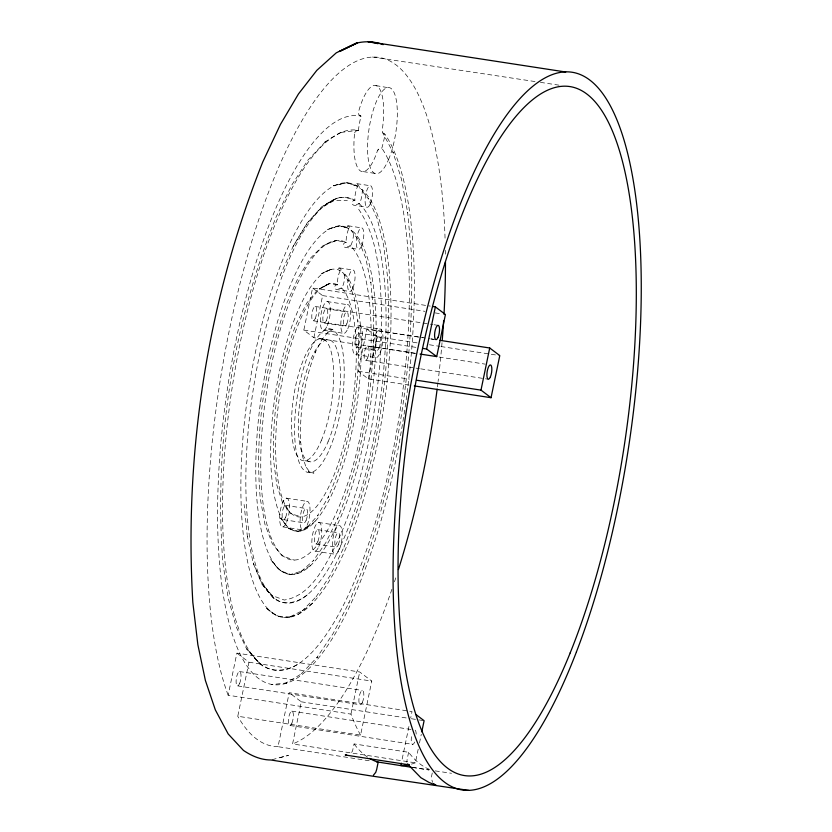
<?xml version="1.0" encoding="UTF-8"?>
<svg xmlns="http://www.w3.org/2000/svg" width="832" height="832" viewBox="0 0 832 832"><rect width="100%" height="100%" fill="white"/><g stroke="black" fill="none" stroke-linecap="round" stroke-linejoin="round"><path stroke-width="0.62" stroke-dasharray="4.16 3.12" d="M357.032 130.489L358.384 130.416L355.826 131.113L354.557 133.505A43.566 13.51 -81.3 0 0 360.069 170.685A43.566 13.51 -81.3 0 0 377.416 150.8L379.111 148.73L381.815 148.148A43.566 13.51 -81.3 0 0 385.039 134.337L382.782 132.85L382.231 130.083A43.566 13.51 -81.3 0 0 377.53 86.434A43.566 13.51 -81.3 0 0 358.467 112.102L358.8 114.702L360.984 116.137A43.566 13.51 -81.3 0 0 358.384 130.416A273.177 84.718 -81.3 0 0 222.654 495.945A273.177 84.718 -81.3 0 0 349.731 592.093A273.177 84.718 -81.3 0 0 381.815 148.148L380.432 148.19M360.578 735.124A348.504 108.077 -81.3 0 1 350.958 714.116L228.155 695.24L236.891 653.11L359.694 671.986L371.769 681.096L360.578 735.124L237.775 716.258L248.966 662.22L236.891 653.11M416.25 353.454L313.893 337.719L303.836 330.138L312.562 288.007L430.248 306.093M313.893 337.719L322.618 295.599L312.562 288.007M369.2 760.75L278.034 746.689L289.214 692.702L412.017 711.578L410.738 717.766M409.178 385.122L368.243 378.83L358.186 371.249L366.912 329.118L423.197 337.771M418.194 749.185L415.376 762.819L292.573 743.943L301.298 701.813L289.214 692.702M368.243 378.83L376.979 336.71L366.912 329.118M350.958 714.116L359.694 671.986M429.52 769.413A348.504 108.077 -81.3 0 1 408.606 752.294L354.026 743.902L352.758 750.038A7.259 2.257 -81.3 0 1 352.539 750.953L350.896 753.584M408.938 726.44L401.575 761.998M408.606 752.294L407.337 758.42A7.259 2.257 -81.3 0 1 407.118 759.346L406.879 762.195M419.484 742.986L421.283 734.313M432.255 772.99L431.496 776.672A7.259 2.257 -81.3 0 0 431.319 777.608L432.526 782.402M363.594 566.8C398.684 465.702 415.116 357.968 411.185 251.004L407.659 212.347L407.722 212.971L401.596 179.598L393.026 152.298L393.359 153.026L382.782 132.85M363.761 566.405L348.774 603.2L348.982 602.68L333.216 633.36L316.888 657.592L317.408 657.02L301.028 674.097L301.746 673.67L284.981 683.613M280.353 275.059L280.145 275.548L293.374 245.846L307.206 222.934L321.849 206.648L336.398 198.37C342.545 196.591 349.149 197.798 354.879 200.408A205.109 63.606 -81.3 0 0 246.106 464.641A205.109 63.606 -81.3 0 0 343.824 538.668A205.109 63.606 -81.3 0 0 359.299 203.757A10.889 3.38 -81.3 0 0 362.294 189.779L360.329 188.718L357.833 184.392L356.304 183.685L355.93 185.286L357.718 186.306A10.889 3.38 -81.3 0 0 354.879 200.408C352.092 199.742 350.979 204.194 353.486 205.15L367.484 207.251M354.692 132.818L355.337 131.591M293.114 246.459L306.894 223.652L320.902 208.052L334.578 200.294L347.35 200.71M377.676 150.207L378.539 149.146M325.551 141.565L307.954 160.087L291.824 184.933L276.13 216.934C232.326 325.926 213.938 445.505 222.851 562.619L228.176 597.948L236.059 626.579L246.678 649.002L259.615 663.707C270.691 672.745 285.761 671.497 297.471 664.477M315.484 520.967L304.45 529.818L297.232 531.554L307.819 526.843L306.488 527.935L318.084 515.164L317.554 515.746L328.37 496.818L328.12 497.422C352.092 442.125 361.556 380.796 357.843 320.767L357.885 321.308L354.193 297.929L348.098 280.457L348.442 281.195L340.392 268.674L338.832 267.966L338.468 269.662L340.226 270.66A10.889 3.38 -81.3 0 0 337.438 284.794A117.988 36.587 -81.3 0 0 275.756 438.256A117.988 36.587 -81.3 0 0 331.635 480.719A117.988 36.587 -81.3 0 0 341.796 288.111A10.889 3.38 -81.3 0 0 344.843 274.165L342.212 272.262M312.666 603.034L298.251 614.307L289.162 617.25L303.056 610.334L302.307 610.792L316.638 596.253L316.098 596.846L330.366 575.141L344.011 547.102L343.782 547.654C377.811 461.895 392.309 368.43 387.483 276.359L383.573 244.764L377.062 218.265L368.243 198.328L368.586 199.077L359.954 188.302M310.398 565.677L297.825 573.508L289.858 574.704L301.881 571.033L301.122 571.49L313.716 560.31L313.165 560.914L325.822 542.651L337.906 518.149L337.678 518.7C363.782 453.284 375.086 382.294 373.506 312L370.822 281.986L370.874 282.589L365.674 257.858L358.176 239.325L358.519 240.074L350.896 230.038L349.107 226.522L347.578 225.826L347.183 227.438L348.972 228.467A10.889 3.38 -81.3 0 0 346.154 242.59A161.543 50.097 -81.3 0 0 260.936 451.454A161.543 50.097 -81.3 0 0 337.73 509.704A161.543 50.097 -81.3 0 0 350.553 245.918A10.889 3.38 -81.3 0 0 353.569 231.951L351.229 230.474M340.808 132.444L357.698 130.385M324.813 142.002L341.567 131.986M307.185 594.953C297.461 602.774 282.776 606.694 272.709 597.241L262.153 584.615L253.386 563.732L247.354 536.266M324.823 244.816L336.679 240.417L346.154 242.59C343.387 241.914 342.243 246.366 344.781 247.281L358.758 249.382M336.492 284.804L337.438 284.794C334.714 284.107 333.507 288.506 336.066 289.422L350.033 291.512M335.816 240.646L336.679 240.417L323.253 245.471L310.471 258.159L298.386 277.306L286.853 303.056C264.493 365.518 254.363 432.858 260.333 499.065L264.971 524.441L272.314 543.712L282.027 555.776L294.185 560.123M285.74 683.155L286.593 682.937L271.398 684.622L272.293 684.632M272.074 759.689L288.506 755.362L277.857 758.16M353.85 200.439L354.879 200.408M358.28 203.715L359.299 203.757L353.486 205.15M349.554 245.877L350.553 245.918L344.781 247.281M345.207 242.601L346.154 242.59M340.798 288.07L341.796 288.111L336.066 289.422M337.438 284.794L329.462 283.65L317.678 289.713L306.748 303.129L296.598 323.024C279.302 366.86 271.866 414.409 273.749 461.448L276.765 484.9L282.547 502.757L290.753 513.646L301.371 516.911M435.261 770.9L451.506 773.292M363.303 171.631L377.146 173.711M372.528 57.023L535.33 81.598M540.457 82.368L559.686 85.27M322.618 295.599L424.954 311.334M435.198 312.915L441.594 313.893M327.07 301.548L347.537 304.699M315.13 306.446L432.817 324.542M434.096 324.74L437.934 325.322M326.186 308.724L346.653 311.875M359.289 325.842L379.756 328.994M313.362 320.798L429.77 338.697M431.049 338.894L436.166 339.674M430.872 338.946L433.43 339.342M324.418 323.076L344.885 326.227M358.405 333.018L378.872 336.17M328.234 329.035L333.414 329.347L327.059 332.717L328.359 331.656L321.714 339.872L315.349 352.31L315.567 351.78C304.283 380.411 299.437 411.466 300.674 442.187L300.633 441.667L302.536 456.321L306.03 467.272L305.687 466.523L310.471 472.94L308.277 471.536L313.976 473.075L310.565 472.555M376.979 336.71L417.914 343.002M429.426 344.77L439.66 346.341M440.939 346.538L498.503 355.389M323.534 330.252L344.001 333.403M303.836 330.138L418.964 347.828M320.091 338.749L326.914 339.799M367.463 346.039L414.794 353.319M439.098 357.053L485.15 364.135M356.637 347.37L377.104 350.522M355.753 354.546L376.22 357.698M365.695 360.391L419.422 368.649M420.701 368.846L488.498 379.267M358.186 371.249L409.354 379.111M305.074 460.741L311.896 461.791M286.354 498.17L306.821 501.322M285.47 505.346L305.937 508.498M318.573 522.465L339.04 525.606M283.702 519.698L304.169 522.85M317.689 529.641L338.156 532.782M282.818 526.874L303.285 530.026M315.921 543.993L336.388 547.134M315.037 551.169L335.504 554.31M248.966 662.22L371.769 681.096M239.45 671.549L362.253 690.425M237.682 685.901L360.485 704.777M301.298 701.813L410.03 718.526M411.31 718.723L417.706 719.701M418.985 719.898L422.822 720.491M291.782 711.142L413.306 729.82M290.014 725.494L412.818 744.37M412.454 767.406L428.958 769.943M412.329 767.354L428.938 769.933M356.803 183.622L370.136 185.723M348.078 225.753L361.41 227.854M339.342 267.883L352.685 269.984M375.939 85.613L387.743 87.599M352.518 231.587L353.569 231.951A176.072 54.6 -81.3 0 1 339.726 519.449A176.072 54.6 -81.3 0 1 255.986 455.946A176.072 54.6 -81.3 0 1 348.972 228.467L339.477 225.794L327.486 229.466L339.477 225.794L348.473 228.353M339.342 270.39L340.226 270.66A132.506 41.09 -81.3 0 0 270.816 442.78A132.506 41.09 -81.3 0 0 333.611 490.506A132.506 41.09 -81.3 0 0 344.843 274.165L343.814 273.811M356.782 186.025L357.718 186.306A219.627 68.11 -81.3 0 0 241.155 469.113A219.627 68.11 -81.3 0 0 345.831 548.402A219.627 68.11 -81.3 0 0 362.294 189.779L361.244 189.405M348.036 228.186L348.972 228.467M357.718 186.306L346.798 182.738L333.33 185.734L346.798 182.738L357.219 186.191M359.206 115.232L360.984 116.137A287.695 89.222 -81.3 0 0 217.703 500.677A287.695 89.222 -81.3 0 0 351.645 602.025A287.695 89.222 -81.3 0 0 385.039 134.337L383.219 133.401M246.678 649.002L247.239 649.646M259.033 663.042L259.615 663.707M358.706 209.279C375.762 234.707 379.267 266.313 380.89 296.182C383.781 341.692 378.446 387.286 370.822 432.12C361.951 473.335 351.697 514.914 332.01 552.448C321.568 572.166 308.422 596.232 284.284 600.049L272.158 595.535L261.685 583.003L253.302 562.973M247.406 536.91L244.119 504.473M228.155 695.24A348.504 108.077 -81.3 0 1 286.458 150.124A348.504 108.077 -81.3 0 1 445.12 240.282M445.349 250.359A348.504 108.077 -81.3 0 1 445.401 254.176M442.031 342.711A348.504 108.077 -81.3 0 1 438.079 381.514M437.923 382.782A348.504 108.077 -81.3 0 1 437.299 387.868M395.751 577.886A348.504 108.077 -81.3 0 1 394.066 582.972M391.924 589.274A348.504 108.077 -81.3 0 1 292.573 743.943M278.034 746.689A348.504 108.077 -81.3 0 1 237.775 716.258M367.588 757.12A348.504 108.077 -81.3 0 1 354.026 743.902M415.376 762.819A348.504 108.077 -81.3 0 1 410.457 764.379M415.147 730.174A7.259 2.257 -81.3 0 1 416.166 734.999M414.71 742.019A7.259 2.257 -81.3 0 1 411.58 743.101A7.259 2.257 -81.3 0 1 412.131 733.918M329.046 202.446L323.419 205.993L337.262 198.141L329.046 202.446M328.068 284.211L319.218 289.089L329.462 283.65L328.068 284.211M330.148 269.745L321.547 273.655L332.103 268.954L330.148 269.745M290.035 617.011C280.488 619.414 272.022 613.683 265.491 607.329L277.077 616.075L290.035 617.011M298.106 531.315L294.112 530.837L288.538 528.403L280.509 518.024L288.538 528.403L298.106 531.315M290.742 574.475C281.195 573.997 275.662 566.062 270.421 559.146L279.812 570.534L290.742 574.475M260.364 664.186L247.978 650.104L260.364 664.186M274.05 598.385L263.453 585.707L274.05 598.385M306.072 520.499A7.259 2.257 -81.3 0 0 306.509 508.643A7.259 2.257 -81.3 0 0 302.578 517.868A7.259 2.257 -81.3 0 0 306.072 520.499M285.605 517.348A7.259 2.257 -81.3 0 0 286.042 505.502A7.259 2.257 -81.3 0 0 282.11 514.717A7.259 2.257 -81.3 0 0 285.605 517.348M307.091 525.325A14.518 4.503 -81.3 0 0 307.965 501.623A14.518 4.503 -81.3 0 0 300.113 520.062A14.518 4.503 -81.3 0 0 307.091 525.325M286.624 522.174A14.518 4.503 -81.3 0 0 287.498 498.482A14.518 4.503 -81.3 0 0 279.646 516.911A14.518 4.503 -81.3 0 0 286.624 522.174M327.34 325.551A14.518 4.503 -81.3 0 0 328.214 301.86A14.518 4.503 -81.3 0 0 320.362 320.299A14.518 4.503 -81.3 0 0 327.34 325.551M318.843 546.468A14.518 4.503 -81.3 0 0 319.717 522.766A14.518 4.503 -81.3 0 0 311.865 541.206A14.518 4.503 -81.3 0 0 318.843 546.468M352.882 287.986A10.889 3.38 -81.3 0 0 353.548 270.213A10.889 3.38 -81.3 0 0 347.651 284.045A10.889 3.38 -81.3 0 0 352.882 287.986M361.608 245.856A10.889 3.38 -81.3 0 0 362.263 228.082A10.889 3.38 -81.3 0 0 356.377 241.914A10.889 3.38 -81.3 0 0 361.608 245.856M370.334 203.726A10.889 3.38 -81.3 0 0 370.989 185.952A10.889 3.38 -81.3 0 0 365.102 199.784A10.889 3.38 -81.3 0 0 370.334 203.726M388.544 159.609A43.566 13.51 -81.3 0 0 391.175 88.525A43.566 13.51 -81.3 0 0 367.619 143.832A43.566 13.51 -81.3 0 0 388.544 159.609M359.559 349.846A14.518 4.503 -81.3 0 0 360.433 326.154A14.518 4.503 -81.3 0 0 352.581 344.594A14.518 4.503 -81.3 0 0 359.559 349.846M346.788 323.877A7.259 2.257 -81.3 0 0 347.225 312.031A7.259 2.257 -81.3 0 0 343.304 321.246A7.259 2.257 -81.3 0 0 346.788 323.877M326.321 320.726A7.259 2.257 -81.3 0 0 326.758 308.88A7.259 2.257 -81.3 0 0 322.837 318.105A7.259 2.257 -81.3 0 0 326.321 320.726M347.807 328.702A14.518 4.503 -81.3 0 0 348.681 305.001A14.518 4.503 -81.3 0 0 340.829 323.44A14.518 4.503 -81.3 0 0 347.807 328.702M379.007 348.171A7.259 2.257 -81.3 0 0 379.444 336.315A7.259 2.257 -81.3 0 0 375.523 345.54A7.259 2.257 -81.3 0 0 379.007 348.171M358.54 345.02A7.259 2.257 -81.3 0 0 358.977 333.174A7.259 2.257 -81.3 0 0 355.056 342.389A7.259 2.257 -81.3 0 0 358.54 345.02M380.026 352.997A14.518 4.503 -81.3 0 0 380.9 329.295A14.518 4.503 -81.3 0 0 373.048 347.734A14.518 4.503 -81.3 0 0 380.026 352.997M338.291 544.783A7.259 2.257 -81.3 0 0 338.728 532.938A7.259 2.257 -81.3 0 0 334.797 542.162A7.259 2.257 -81.3 0 0 338.291 544.783M317.824 541.642A7.259 2.257 -81.3 0 0 318.261 529.797A7.259 2.257 -81.3 0 0 314.33 539.011A7.259 2.257 -81.3 0 0 317.824 541.642M339.31 549.609A14.518 4.503 -81.3 0 0 340.184 525.918A14.518 4.503 -81.3 0 0 332.332 544.357A14.518 4.503 -81.3 0 0 339.31 549.609M321.225 440.762A61.714 19.136 -81.3 0 0 324.938 340.059A61.714 19.136 -81.3 0 0 291.574 418.413A61.714 19.136 -81.3 0 0 321.225 440.762M291.907 723.143A7.259 2.257 -81.3 0 0 292.344 711.298A7.259 2.257 -81.3 0 0 288.423 720.522A7.259 2.257 -81.3 0 0 291.907 723.143M315.266 318.448A7.259 2.257 -81.3 0 0 315.702 306.602A7.259 2.257 -81.3 0 0 311.771 315.817A7.259 2.257 -81.3 0 0 315.266 318.448M362.388 702.426A7.259 2.257 -81.3 0 0 362.825 690.581A7.259 2.257 -81.3 0 0 358.894 699.795A7.259 2.257 -81.3 0 0 362.388 702.426M239.585 683.55A7.259 2.257 -81.3 0 0 240.022 671.705A7.259 2.257 -81.3 0 0 236.09 680.919A7.259 2.257 -81.3 0 0 239.585 683.55M367.588 358.041A7.259 2.257 -81.3 0 0 368.035 346.195A7.259 2.257 -81.3 0 0 364.104 355.42A7.259 2.257 -81.3 0 0 367.588 358.041M329.576 449.051A72.602 22.516 -81.3 0 0 333.944 330.574A72.602 22.516 -81.3 0 0 294.694 422.76A72.602 22.516 -81.3 0 0 329.576 449.051M328.047 441.813A61.714 19.136 -81.3 0 0 331.76 341.11A61.714 19.136 -81.3 0 0 298.397 419.463A61.714 19.136 -81.3 0 0 328.047 441.813"/><path stroke-width="1.25" d="M435.365 306.883L445.432 314.486L436.717 356.606L426.639 349.014L435.365 306.883L432.806 306.488M401.326 763.194L400.837 765.565A348.504 108.077 -81.3 0 0 409.24 764.67M489.715 347.994L499.782 355.586L491.046 397.706L480.99 390.125L489.715 347.994L439.826 340.319M421.793 731.838L424.102 720.689L416.052 714.615M373.412 775.206L375.742 772.346L376.74 769.226A7.259 2.257 -81.3 0 1 376.917 768.279L378.186 762.143A348.504 108.077 -81.3 0 1 369.658 758.42M346.736 755.071L345.218 755.009L408.814 764.785M468.77 790.4L370.958 775.913L270.92 759.99C260.884 759.97 251.67 755.945 243.474 750.433L228.186 733.959L215.332 709.883L205.39 680.451L197.87 644.748L192.837 602.472C183.976 453.128 207.449 301.184 262.725 162.063L280.446 124.405L298.459 93.964L316.815 70.356L336.274 52.832L355.69 43.347C364.77 40.903 374.338 41.319 383.146 44.658M565.739 72.01L367.89 41.6L378.04 43.69M422.802 348.421L426.639 349.014M420.087 354.047L436.717 356.606M417.03 380.297L480.99 390.125M414.294 385.913L491.046 397.706M376.532 761.831L411.185 767.218M433.576 783.64L436.176 785.439L428.938 782.371L420.836 777.681L407.566 764.005L408.138 764.514M445.453 261.882A348.504 108.077 -81.3 0 1 443.997 314.392M443.622 320.882A348.504 108.077 -81.3 0 1 442.239 340.142M437.133 389.137A348.504 108.077 -81.3 0 1 398.414 569.556M350.303 46.228L339.446 51.49L357.417 42.89L350.303 46.228M576.42 651.934A363.022 112.58 -81.3 0 0 582.234 75.41A363.022 112.58 -81.3 0 0 393.099 566.27A363.022 112.58 -81.3 0 0 576.42 651.934M438.069 337.324A7.259 2.257 -81.3 0 0 438.506 325.478A7.259 2.257 -81.3 0 0 434.574 334.693A7.259 2.257 -81.3 0 0 438.069 337.324M490.391 376.917A7.259 2.257 -81.3 0 0 490.838 365.071A7.259 2.257 -81.3 0 0 486.907 374.296A7.259 2.257 -81.3 0 0 490.391 376.917M570.19 652.891A348.504 108.077 -81.3 0 0 583.305 91.603A348.504 108.077 -81.3 0 0 398.268 549.12A348.504 108.077 -81.3 0 0 570.19 652.891"/></g></svg>
